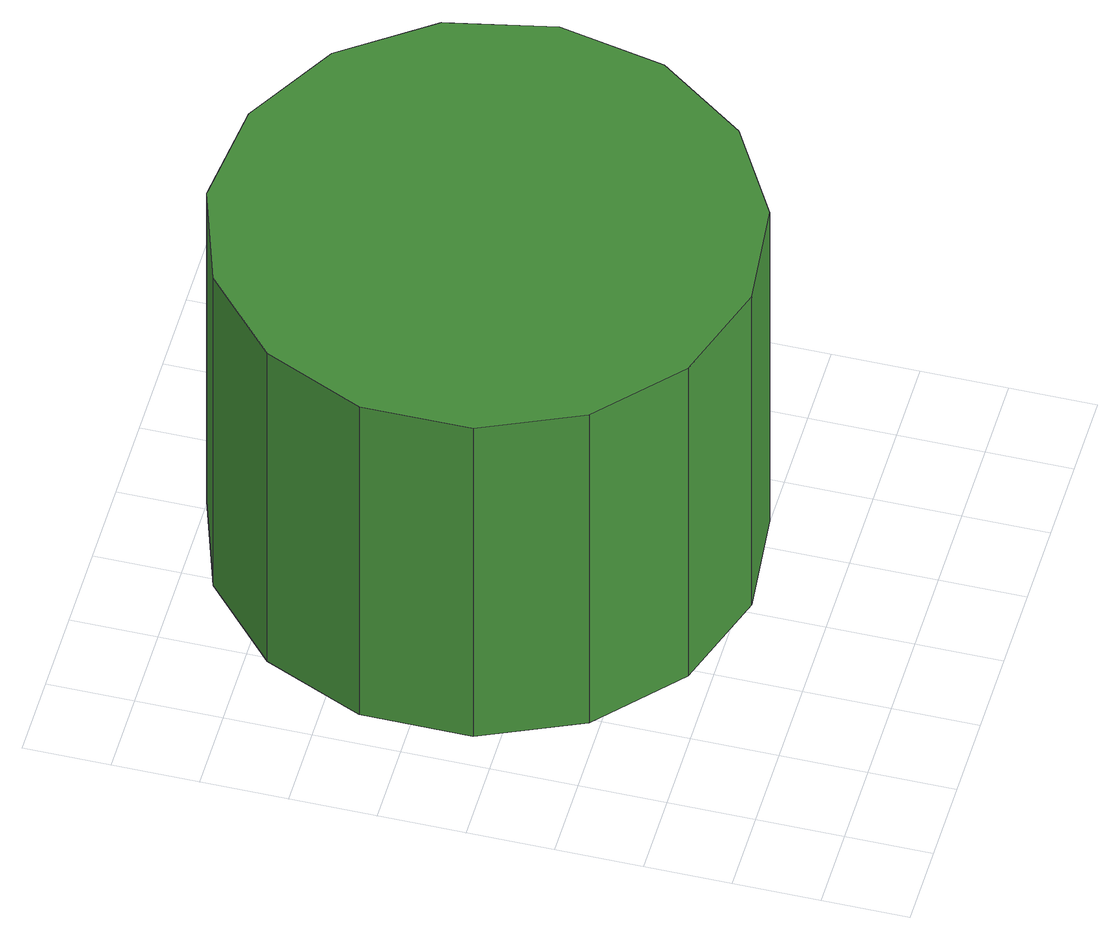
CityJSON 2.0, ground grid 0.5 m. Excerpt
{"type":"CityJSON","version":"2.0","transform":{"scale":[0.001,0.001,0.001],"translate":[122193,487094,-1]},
"CityObjects":{
"tree1":{"type":"SolitaryVegetationObject","attributes":{"function":"something"},"geometry":[{"type":"MultiSurface","lod":"1","boundaries":[[[0,1,2,3,4,5,6,7,8,9,10,11,12,13,14]],[[15,16,17,18,19,20,21,22,23,24,25,26,27,28,29]],[[0,29,28,1]],[[1,28,27,2]],[[2,27,26,3]],[[3,26,25,4]],[[4,25,24,5]],[[5,24,23,6]],[[6,23,22,7]],[[7,22,21,8]],[[8,21,20,9]],[[9,20,19,10]],[[10,19,18,11]],[[11,18,17,12]],[[12,17,16,13]],[[13,16,15,14]],[[14,15,29,0]]]}]}
},
"vertices":[
[3270,2472,2732],[3137,3100,2732],[2759,3619,2732],[2203,3940,2732],[1565,4007,2732],[955,3809,2732],[478,3379,2732],[217,2793,2732],[217,2151,2732],[478,1565,2732],[955,1135,2732],[1565,937,2732],[2203,1004,2732],[2759,1325,2732],[3137,1844,2732],[3137,1844,312],[2759,1325,312],[2203,1004,312],[1565,937,312],[955,1135,312],[478,1565,312],[217,2151,312],[217,2793,312],[478,3379,312],[955,3809,312],[1565,4007,312],[2203,3940,312],[2759,3619,312],[3137,3100,312],[3270,2472,312]
]}
